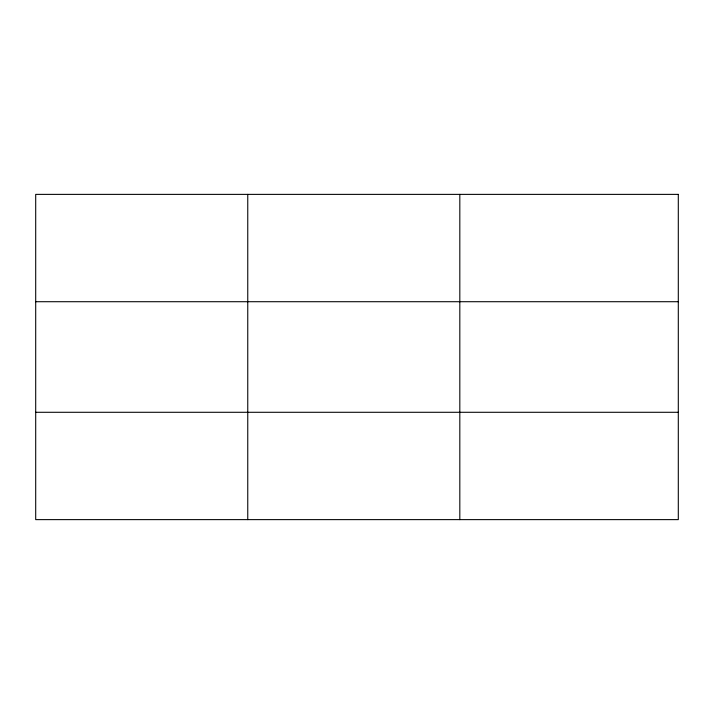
<?xml version="1.0" encoding="UTF-8"?>
<svg xmlns="http://www.w3.org/2000/svg" width="714" height="714" viewBox="0 0 714 714"><rect width="100%" height="100%" fill="white"/><g stroke="black" fill="none" stroke-linecap="round" stroke-linejoin="round"><path stroke-width="1.07" d="M247.758 519.622L247.758 194.378M459.816 519.622L459.816 194.378M35.7 301.71L678.3 301.71M35.7 412.29L678.3 412.29M678.3 194.378L678.3 519.622L35.7 519.622L35.7 194.378L678.3 194.378"/></g></svg>
